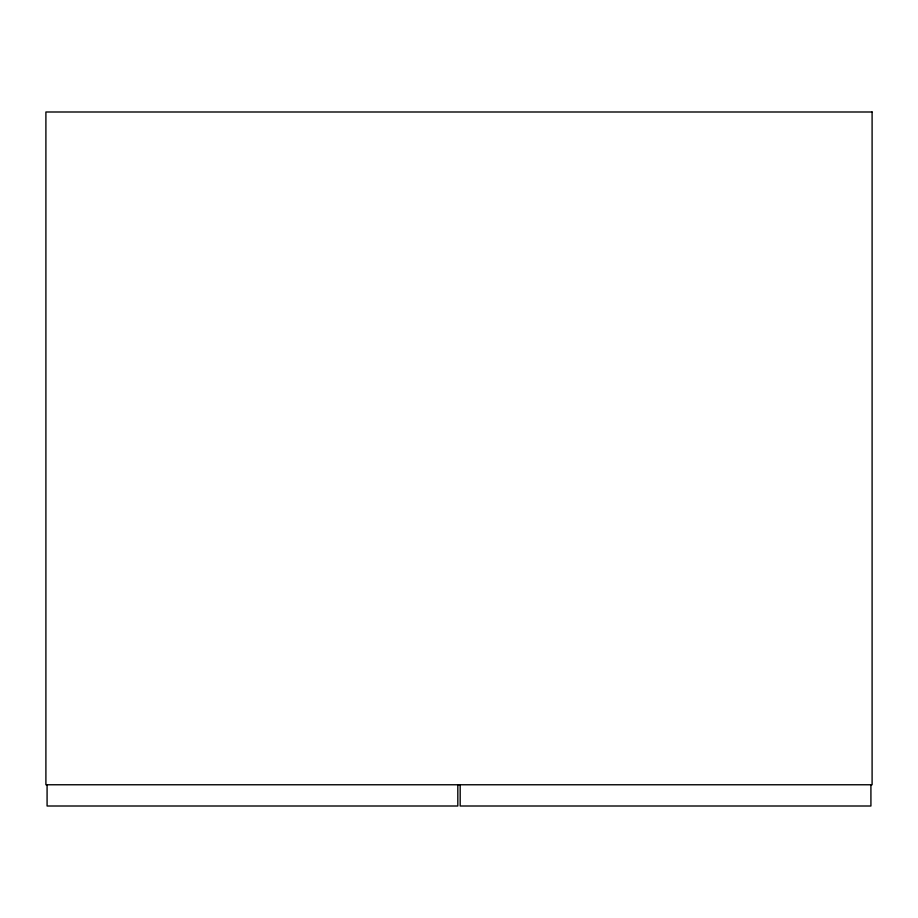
<?xml version="1.0" encoding="UTF-8"?>
<svg xmlns="http://www.w3.org/2000/svg" width="918" height="918" viewBox="0 0 918 918"><rect width="100%" height="100%" fill="white"/><g stroke="black" fill="none" stroke-linecap="round" stroke-linejoin="round"><path stroke-width="1.38" d="M870.918 784.764L870.918 806.004L460.182 806.004L460.182 784.764M457.818 784.764L457.818 806.004L47.082 806.004L47.082 784.764M872.1 111.996L45.9 111.996L45.9 784.764L872.1 784.764L872.1 111.996"/></g></svg>
